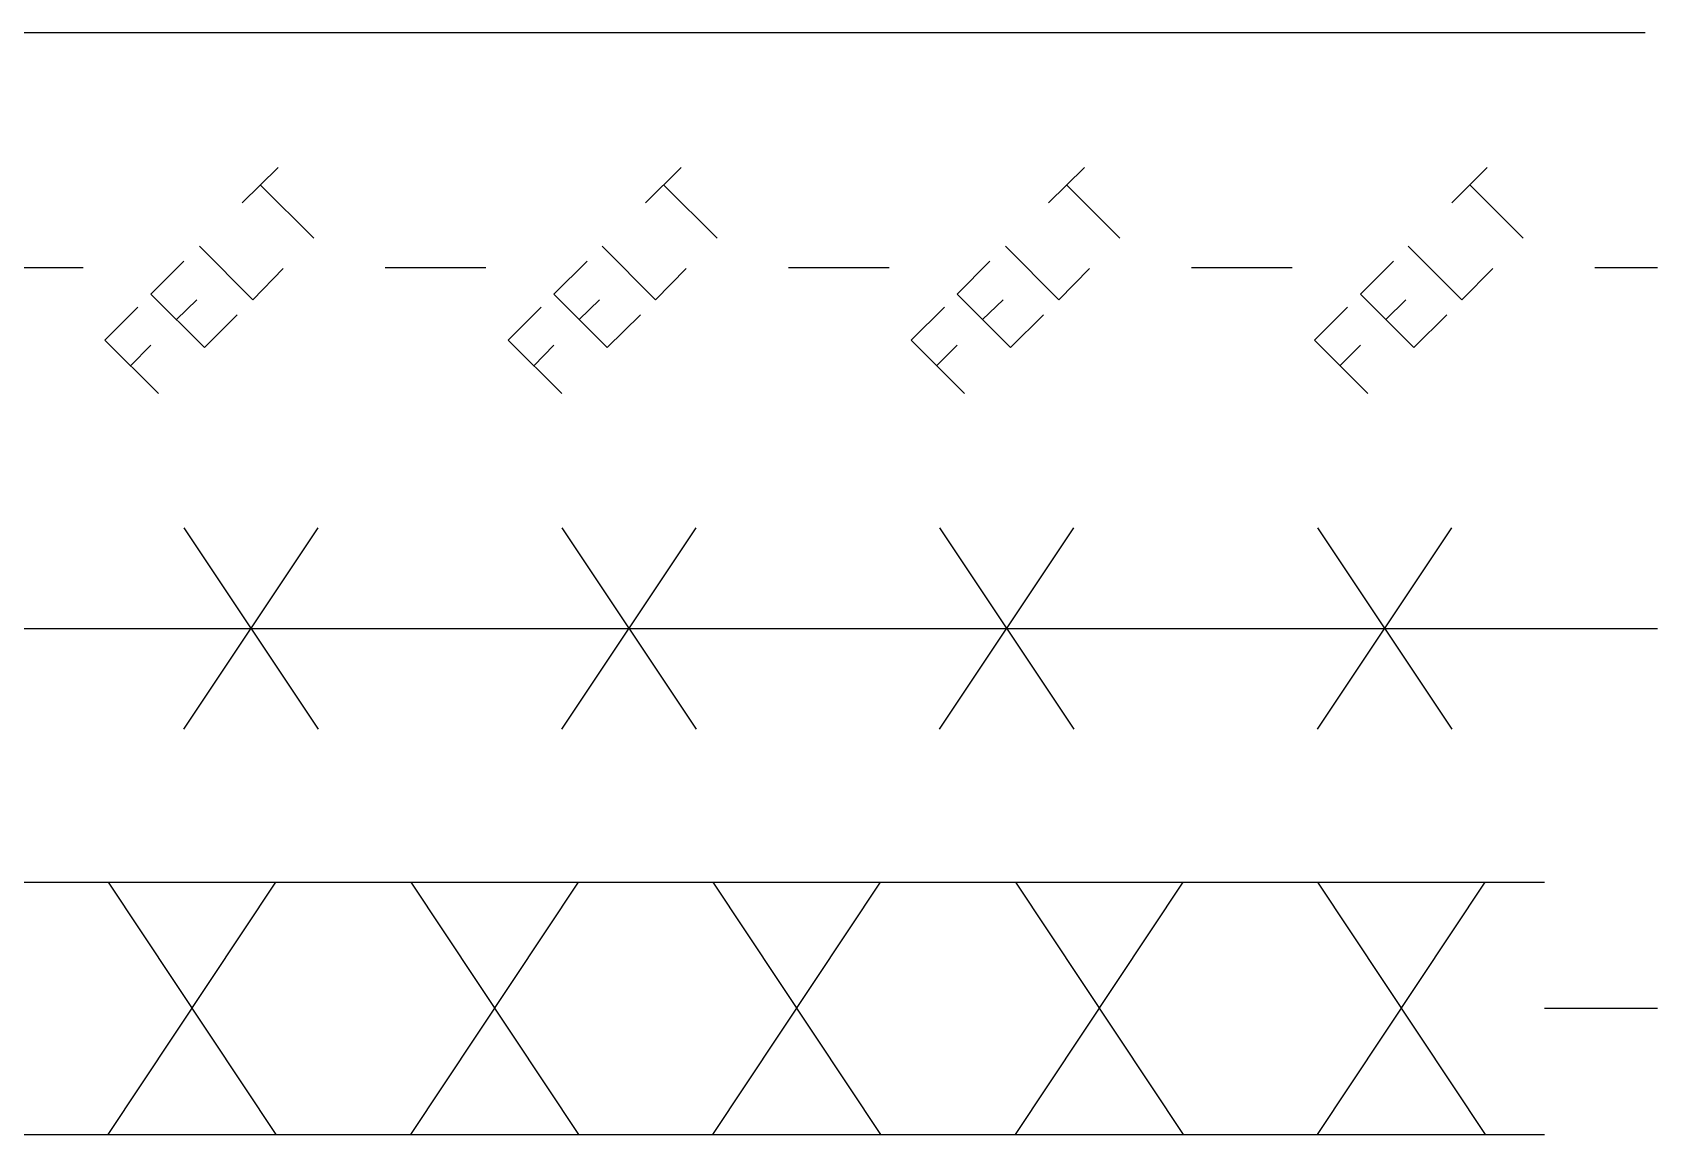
# Model space of a CAD drawing. Header units: inches. Extents: x 47316 to 59086, y 3141 to 11743.
# Drawn here: x 57383.31 to 57415.61, y 7474.78 to 7496.68 of the extents above; entities that cross this region are included whole.
import ezdxf

# ---------------------------------------------------------------- set-up
doc = ezdxf.new("R2010")
doc.units = ezdxf.units.IN
doc.header["$MEASUREMENT"] = 0

msp = doc.modelspace()

# ---------------------------------------------------------------- linework, layer by layer
at = {"color": 0, "lineweight": -3}
for p, q in [((57381.306, 7496.683), (57383.32, 7496.683)), ((57383.32, 7496.683), (57385.321, 7496.683)), ((57385.321, 7496.683), (57387.322, 7496.683)), ((57387.322, 7496.683), (57389.323, 7496.683)), ((57389.323, 7496.683), (57391.324, 7496.683)), ((57391.324, 7496.683), (57393.326, 7496.683)), ((57393.326, 7496.683), (57395.339, 7496.683)), ((57395.339, 7496.683), (57397.341, 7496.683)), ((57397.341, 7496.683), (57399.342, 7496.683)), ((57399.342, 7496.683), (57401.343, 7496.683)), ((57401.343, 7496.683), (57403.344, 7496.683)), ((57403.344, 7496.683), (57405.358, 7496.683)), ((57405.358, 7496.683), (57407.359, 7496.683)), ((57407.359, 7496.683), (57409.36, 7496.683)), ((57409.36, 7496.683), (57411.362, 7496.683)), ((57411.362, 7496.683), (57413.363, 7496.683)), ((57413.363, 7496.683), (57415.364, 7496.683)), ((57387.483, 7493.298), (57388.199, 7494.002)), ((57395.5, 7493.298), (57396.204, 7494.002)), ((57403.505, 7493.298), (57404.221, 7494.002)), ((57411.522, 7493.298), (57412.226, 7494.002)), ((57387.841, 7493.656), (57388.903, 7492.594)), ((57395.858, 7493.656), (57396.921, 7492.594)), ((57403.863, 7493.656), (57404.925, 7492.594)), ((57411.88, 7493.656), (57412.943, 7492.594)), ((57386.63, 7492.433), (57387.693, 7491.371)), ((57394.635, 7492.433), (57395.698, 7491.371)), ((57402.652, 7492.433), (57403.715, 7491.371)), ((57410.657, 7492.433), (57411.72, 7491.371)), ((57385.667, 7491.482), (57386.321, 7492.137)), ((57393.672, 7491.482), (57394.339, 7492.137)), ((57401.689, 7491.482), (57402.344, 7492.137)), ((57409.706, 7491.482), (57410.361, 7492.137)), ((57382.307, 7492.013), (57384.32, 7492.013)), ((57387.693, 7491.371), (57388.298, 7491.989)), ((57390.324, 7492.013), (57392.325, 7492.013)), ((57395.698, 7491.371), (57396.303, 7491.989)), ((57398.341, 7492.013), (57400.342, 7492.013)), ((57403.715, 7491.371), (57404.32, 7491.989)), ((57406.346, 7492.013), (57408.347, 7492.013)), ((57411.72, 7491.371), (57412.337, 7491.989)), ((57414.363, 7492.013), (57415.611, 7492.013)), ((57386.729, 7490.42), (57385.667, 7491.482)), ((57394.734, 7490.42), (57393.672, 7491.482)), ((57402.751, 7490.42), (57401.689, 7491.482)), ((57410.769, 7490.42), (57409.706, 7491.482)), ((57384.753, 7490.568), (57385.407, 7491.223)), ((57386.173, 7490.976), (57386.581, 7491.371)), ((57392.77, 7490.568), (57393.425, 7491.223)), ((57394.178, 7490.976), (57394.586, 7491.371)), ((57400.775, 7490.568), (57401.442, 7491.223)), ((57402.195, 7490.976), (57402.603, 7491.371)), ((57408.792, 7490.568), (57409.447, 7491.223)), ((57410.213, 7490.976), (57410.608, 7491.371)), ((57386.729, 7490.42), (57387.384, 7491.074)), ((57394.734, 7490.42), (57395.401, 7491.074)), ((57402.751, 7490.42), (57403.406, 7491.074)), ((57410.769, 7490.42), (57411.423, 7491.074)), ((57385.815, 7489.506), (57384.753, 7490.568)), ((57393.832, 7489.506), (57392.77, 7490.568)), ((57401.837, 7489.506), (57400.775, 7490.568)), ((57409.854, 7489.506), (57408.792, 7490.568)), ((57385.259, 7490.061), (57385.667, 7490.469)), ((57393.276, 7490.061), (57393.672, 7490.469)), ((57401.281, 7490.061), (57401.689, 7490.469)), ((57409.299, 7490.061), (57409.706, 7490.469)), ((57386.321, 7482.835), (57388.99, 7486.837)), ((57386.321, 7486.837), (57388.99, 7482.835)), ((57393.832, 7482.835), (57396.501, 7486.837)), ((57393.832, 7486.837), (57396.501, 7482.835)), ((57401.343, 7482.835), (57404.011, 7486.837)), ((57401.343, 7486.837), (57404.011, 7482.835)), ((57408.854, 7482.835), (57411.522, 7486.837)), ((57408.854, 7486.837), (57411.522, 7482.835)), ((57379.564, 7484.836), (57387.075, 7484.836)), ((57387.075, 7484.836), (57394.586, 7484.836)), ((57394.586, 7484.836), (57402.097, 7484.836)), ((57402.097, 7484.836), (57409.607, 7484.836)), ((57409.607, 7484.836), (57415.611, 7484.836)), ((57381.306, 7479.796), (57383.32, 7479.796)), ((57383.32, 7479.796), (57385.321, 7479.796)), ((57384.814, 7474.78), (57388.15, 7479.796)), ((57384.814, 7479.796), (57388.15, 7474.78)), ((57385.321, 7479.796), (57387.322, 7479.796)), ((57387.322, 7479.796), (57389.323, 7479.796)), ((57389.323, 7479.796), (57391.324, 7479.796)), ((57390.83, 7474.78), (57394.166, 7479.796)), ((57390.83, 7479.796), (57394.166, 7474.78)), ((57391.324, 7479.796), (57393.326, 7479.796)), ((57393.326, 7479.796), (57395.339, 7479.796)), ((57395.339, 7479.796), (57397.341, 7479.796)), ((57396.834, 7474.78), (57400.169, 7479.796)), ((57396.834, 7479.796), (57400.169, 7474.78)), ((57397.341, 7479.796), (57399.342, 7479.796)), ((57399.342, 7479.796), (57401.343, 7479.796)), ((57401.343, 7479.796), (57403.344, 7479.796)), ((57402.85, 7474.78), (57406.186, 7479.796)), ((57402.85, 7479.796), (57406.186, 7474.78)), ((57403.344, 7479.796), (57405.345, 7479.796)), ((57405.345, 7479.796), (57407.359, 7479.796)), ((57407.359, 7479.796), (57409.36, 7479.796)), ((57408.854, 7474.78), (57412.189, 7479.796)), ((57408.854, 7479.796), (57412.189, 7474.78)), ((57409.36, 7479.796), (57411.362, 7479.796)), ((57411.362, 7479.796), (57413.363, 7479.796)), ((57413.363, 7477.288), (57415.611, 7477.288)), ((57381.306, 7474.78), (57383.32, 7474.78)), ((57383.32, 7474.78), (57385.321, 7474.78)), ((57385.321, 7474.78), (57387.322, 7474.78)), ((57387.322, 7474.78), (57389.323, 7474.78)), ((57389.323, 7474.78), (57391.324, 7474.78)), ((57391.324, 7474.78), (57393.326, 7474.78)), ((57393.326, 7474.78), (57395.339, 7474.78)), ((57395.339, 7474.78), (57397.341, 7474.78)), ((57397.341, 7474.78), (57399.342, 7474.78)), ((57399.342, 7474.78), (57401.343, 7474.78)), ((57401.343, 7474.78), (57403.344, 7474.78)), ((57403.344, 7474.78), (57405.345, 7474.78)), ((57405.345, 7474.78), (57407.359, 7474.78)), ((57407.359, 7474.78), (57409.36, 7474.78)), ((57409.36, 7474.78), (57411.362, 7474.78)), ((57411.362, 7474.78), (57413.363, 7474.78))]:
    msp.add_line(p, q, dxfattribs=at)

doc.saveas('drawing.dxf')
